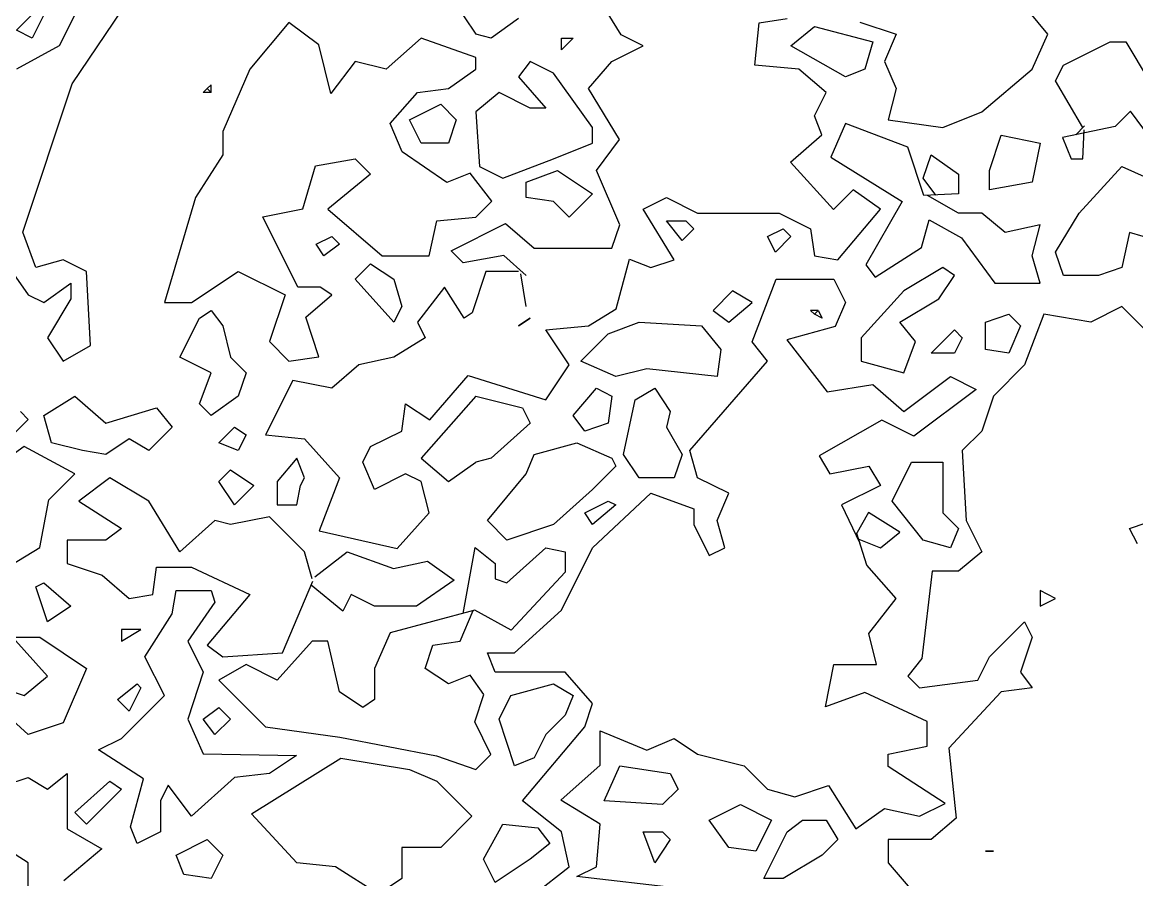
# Model space of a CAD drawing. Header units: millimetres. Extents: x 1211.91 to 1219.54, y 1029.16 to 1038.08.
# Drawn here: x 1215.802 to 1216.558, y 1034.772 to 1035.354 of the extents above; entities that cross this region are included whole.
import ezdxf

# ---------------------------------------------------------------- set-up
doc = ezdxf.new("R2010")
doc.units = ezdxf.units.MM
doc.header["$MEASUREMENT"] = 0
for name, color, linetype in [('Hojas01', 94, 'CONTINUOUS'), ('Hojas02', 62, 'CONTINUOUS'), ('Tronco', 34, 'CONTINUOUS')]:
    doc.layers.add(name, color=color, linetype=linetype)

msp = doc.modelspace()

# ---------------------------------------------------------------- linework, layer by layer
at = {"layer": 'Hojas01', "linetype": 'Continuous'}
for p, q in [((1216.20834, 1035.34542), (1216.19461, 1035.36733)), ((1216.49768, 1035.34594), (1216.48448, 1035.36178)), ((1215.83768, 1035.35914), (1215.82712, 1035.33802)), ((1216.00321, 1035.33868), (1215.98288, 1035.35386)), ((1216.29902, 1035.32482), (1216.30179, 1035.35373)), ((1216.30179, 1035.35373), (1216.3208, 1035.3565)), ((1216.37017, 1035.35413), (1216.39472, 1035.34594)), ((1216.22312, 1035.33802), (1216.20834, 1035.34542)), ((1216.39472, 1035.34594), (1216.3868, 1035.32746)), ((1216.48712, 1035.32218), (1216.49768, 1035.34594)), ((1215.82712, 1035.33802), (1215.79808, 1035.32218)), ((1216.01139, 1035.30568), (1216.00321, 1035.33868)), ((1216.07264, 1035.3433), (1216.04888, 1035.32218)), ((1216.1096, 1035.3301), (1216.07264, 1035.3433)), ((1216.202, 1035.32746), (1216.22312, 1035.33802)), ((1216.50824, 1035.32482), (1216.53992, 1035.34066)), ((1216.53992, 1035.34066), (1216.55048, 1035.34066)), ((1216.55048, 1035.34066), (1216.56632, 1035.31426)), ((1216.02776, 1035.32746), (1216.01139, 1035.30568)), ((1216.04888, 1035.32218), (1216.02776, 1035.32746)), ((1216.1096, 1035.32218), (1216.1096, 1035.3301)), ((1216.18616, 1035.30898), (1216.202, 1035.32746)), ((1216.32872, 1035.32218), (1216.29902, 1035.32482)), ((1216.3868, 1035.32746), (1216.39472, 1035.30898)), ((1216.50296, 1035.31426), (1216.50824, 1035.32482)), ((1216.09112, 1035.30898), (1216.1096, 1035.32218)), ((1216.3472, 1035.30634), (1216.32872, 1035.32218)), ((1216.4528, 1035.29314), (1216.48712, 1035.32218)), ((1216.07, 1035.30634), (1216.09112, 1035.30898)), ((1216.20715, 1035.2744), (1216.18616, 1035.30898)), ((1216.39472, 1035.30898), (1216.38944, 1035.28786)), ((1216.52144, 1035.28258), (1216.50296, 1035.31426)), ((1216.05152, 1035.28522), (1216.07, 1035.30634)), ((1216.33928, 1035.2905), (1216.3472, 1035.30634)), ((1216.4264, 1035.28258), (1216.4528, 1035.29314)), ((1216.55378, 1035.2938), (1216.54335, 1035.28338)), ((1216.58018, 1035.25777), (1216.55378, 1035.2938)), ((1216.05971, 1035.26608), (1216.05152, 1035.28522)), ((1216.34443, 1035.27757), (1216.33928, 1035.2905)), ((1216.3604, 1035.28522), (1216.35037, 1035.26252)), ((1216.40264, 1035.26938), (1216.3604, 1035.28522)), ((1216.38944, 1035.28786), (1216.4264, 1035.28258)), ((1216.32305, 1035.25909), (1216.34443, 1035.27757)), ((1216.54335, 1035.28338), (1216.50771, 1035.27585)), ((1216.5225, 1035.28364), (1216.51656, 1035.2777)), ((1216.52144, 1035.26146), (1216.52237, 1035.281)), ((1216.19144, 1035.25354), (1216.20715, 1035.2744)), ((1216.50771, 1035.27585), (1216.51352, 1035.26146)), ((1216.09007, 1035.24523), (1216.05971, 1035.26608)), ((1216.35037, 1035.26252), (1216.39881, 1035.23242)), ((1216.4136, 1035.23638), (1216.40264, 1035.26938)), ((1216.4132, 1035.24826), (1216.41848, 1035.2641)), ((1216.41848, 1035.2641), (1216.43696, 1035.2509)), ((1215.99239, 1035.22741), (1216.00097, 1035.25658)), ((1216.00097, 1035.25658), (1216.02776, 1035.26146)), ((1216.02776, 1035.26146), (1216.03832, 1035.2509)), ((1216.35222, 1035.22688), (1216.32305, 1035.25909)), ((1216.51352, 1035.26146), (1216.52144, 1035.26146)), ((1216.03832, 1035.2509), (1216.00928, 1035.22714)), ((1216.10577, 1035.25156), (1216.09007, 1035.24523)), ((1216.12043, 1035.23269), (1216.10577, 1035.25156)), ((1216.20728, 1035.21658), (1216.19144, 1035.25354)), ((1216.42178, 1035.23678), (1216.4132, 1035.24826)), ((1216.43696, 1035.2509), (1216.43696, 1035.23757)), ((1216.36568, 1035.24034), (1216.35222, 1035.22688)), ((1216.38416, 1035.22714), (1216.36568, 1035.24034)), ((1216.1096, 1035.22186), (1216.12043, 1035.23269)), ((1216.22312, 1035.22714), (1216.23896, 1035.23506)), ((1216.23896, 1035.23506), (1216.26008, 1035.2245)), ((1216.39881, 1035.23242), (1216.37413, 1035.18939)), ((1216.43696, 1035.23757), (1216.4136, 1035.23638)), ((1216.43696, 1035.2245), (1216.41597, 1035.23652)), ((1215.96519, 1035.222), (1215.99239, 1035.22741)), ((1216.00928, 1035.22714), (1216.04624, 1035.19546)), ((1216.24424, 1035.19282), (1216.22312, 1035.22714)), ((1216.26008, 1035.2245), (1216.31552, 1035.2245)), ((1216.31552, 1035.2245), (1216.33664, 1035.21394)), ((1216.35512, 1035.19282), (1216.38416, 1035.22714)), ((1216.4528, 1035.2245), (1216.43696, 1035.2245)), ((1216.46864, 1035.2113), (1216.4528, 1035.2245)), ((1215.98895, 1035.17434), (1215.96519, 1035.222)), ((1216.07805, 1035.19546), (1216.08333, 1035.21922)), ((1216.08333, 1035.21922), (1216.1096, 1035.22186)), ((1216.09284, 1035.19903), (1216.1298, 1035.21738)), ((1216.1298, 1035.21738), (1216.1492, 1035.20074)), ((1216.41188, 1035.20127), (1216.41716, 1035.22002)), ((1216.41716, 1035.22002), (1216.43907, 1035.20774)), ((1216.202, 1035.20074), (1216.20728, 1035.21658)), ((1216.33664, 1035.21394), (1216.33928, 1035.19546)), ((1216.4924, 1035.21658), (1216.46864, 1035.2113)), ((1216.48712, 1035.19546), (1216.4924, 1035.21658)), ((1216.43907, 1035.20774), (1216.46165, 1035.17698)), ((1215.78818, 1035.19467), (1215.806, 1035.16906)), ((1216.04624, 1035.19546), (1216.07805, 1035.19546)), ((1216.10115, 1035.19071), (1216.09284, 1035.19903)), ((1216.12874, 1035.19586), (1216.10115, 1035.19071)), ((1216.14392, 1035.18226), (1216.12874, 1035.19586)), ((1216.1492, 1035.20074), (1216.202, 1035.20074)), ((1216.33928, 1035.19546), (1216.35512, 1035.19282)), ((1216.38047, 1035.18108), (1216.41188, 1035.20127)), ((1216.4924, 1035.17698), (1216.48712, 1035.19546)), ((1215.82976, 1035.19282), (1215.81128, 1035.18754)), ((1215.8456, 1035.1849), (1215.82976, 1035.19282)), ((1216.20491, 1035.15969), (1216.21401, 1035.19322)), ((1216.21401, 1035.19322), (1216.2284, 1035.18754)), ((1216.2284, 1035.18754), (1216.24424, 1035.19282)), ((1216.37413, 1035.18939), (1216.38047, 1035.18108)), ((1215.84824, 1035.13474), (1215.8456, 1035.1849)), ((1215.91688, 1035.16378), (1215.94856, 1035.1849)), ((1215.94856, 1035.1849), (1215.98024, 1035.16906)), ((1216.11647, 1035.1849), (1216.10709, 1035.15679)), ((1216.13864, 1035.1849), (1216.11647, 1035.1849)), ((1216.14392, 1035.16114), (1216.14009, 1035.18332)), ((1216.29717, 1035.13712), (1216.31328, 1035.17962)), ((1216.31328, 1035.17962), (1216.35248, 1035.17962)), ((1216.35248, 1035.17962), (1216.3604, 1035.16378)), ((1215.81656, 1035.16378), (1215.83504, 1035.17698)), ((1215.83504, 1035.17698), (1215.83504, 1035.16642)), ((1216.004, 1035.17434), (1215.98895, 1035.17434)), ((1216.01192, 1035.16906), (1216.004, 1035.17434)), ((1216.08848, 1035.17434), (1216.07, 1035.15058)), ((1216.10168, 1035.15322), (1216.08848, 1035.17434)), ((1216.46165, 1035.17698), (1216.4924, 1035.17698)), ((1215.806, 1035.16906), (1215.81656, 1035.16378)), ((1215.83504, 1035.16642), (1215.8192, 1035.14002)), ((1215.98024, 1035.16906), (1215.96968, 1035.13738)), ((1215.99437, 1035.15402), (1216.01192, 1035.16906)), ((1215.8984, 1035.16378), (1215.91688, 1035.16378)), ((1216.10709, 1035.15679), (1216.10168, 1035.15322)), ((1216.18616, 1035.14794), (1216.20491, 1035.15969)), ((1216.3604, 1035.16378), (1216.35341, 1035.14755)), ((1216.54784, 1035.16114), (1216.52672, 1035.15058)), ((1216.56579, 1035.14319), (1216.54784, 1035.16114)), ((1216.00321, 1035.12709), (1215.99437, 1035.15402)), ((1216.07, 1035.15058), (1216.07528, 1035.14002)), ((1216.49504, 1035.15586), (1216.48184, 1035.12154)), ((1216.52672, 1035.15058), (1216.49504, 1035.15586)), ((1216.15712, 1035.1453), (1216.18616, 1035.14794)), ((1216.17296, 1035.12154), (1216.15712, 1035.1453)), ((1216.35341, 1035.14755), (1216.32054, 1035.13857)), ((1215.8192, 1035.14002), (1215.82976, 1035.12418)), ((1215.82976, 1035.12418), (1215.84824, 1035.13474)), ((1215.96968, 1035.13738), (1215.98288, 1035.12418)), ((1216.07528, 1035.14002), (1216.05416, 1035.12682)), ((1216.3076, 1035.12418), (1216.29717, 1035.13712)), ((1216.32054, 1035.13857), (1216.34799, 1035.1032)), ((1215.98288, 1035.12418), (1216.00321, 1035.12709)), ((1216.05416, 1035.12682), (1216.0304, 1035.12154)), ((1216.0304, 1035.12154), (1216.01192, 1035.1057)), ((1216.15725, 1035.09792), (1216.17296, 1035.12154)), ((1216.2548, 1035.06346), (1216.3076, 1035.12418)), ((1216.48184, 1035.12154), (1216.46072, 1035.10042)), ((1215.98552, 1035.11098), (1215.96704, 1035.07402)), ((1216.01192, 1035.1057), (1215.98552, 1035.11098)), ((1216.07858, 1035.08419), (1216.10445, 1035.11428)), ((1216.10445, 1035.11428), (1216.15725, 1035.09792)), ((1216.4, 1035.08986), (1216.43168, 1035.11362)), ((1216.43168, 1035.11362), (1216.44911, 1035.10491)), ((1216.34799, 1035.1032), (1216.37888, 1035.10834)), ((1216.37888, 1035.10834), (1216.4, 1035.08986)), ((1216.44911, 1035.10491), (1216.40687, 1035.07323)), ((1216.46072, 1035.10042), (1216.4528, 1035.07666)), ((1216.05944, 1035.07666), (1216.06208, 1035.09514)), ((1216.06208, 1035.09514), (1216.07858, 1035.08419)), ((1216.38509, 1035.08406), (1216.34258, 1035.05977)), ((1216.40687, 1035.07323), (1216.38509, 1035.08406)), ((1215.96704, 1035.07402), (1215.99344, 1035.07138)), ((1216.03832, 1035.0661), (1216.05944, 1035.07666)), ((1216.4528, 1035.07666), (1216.4396, 1035.06346)), ((1215.80336, 1035.0661), (1215.78488, 1035.0529)), ((1215.83768, 1035.04762), (1215.80336, 1035.0661)), ((1215.99344, 1035.07138), (1216.0172, 1035.04498)), ((1216.03304, 1035.05554), (1216.03832, 1035.0661)), ((1216.26008, 1035.04498), (1216.2548, 1035.06346)), ((1216.34258, 1035.05977), (1216.34984, 1035.04762)), ((1216.4396, 1035.06346), (1216.44224, 1035.01594)), ((1216.04096, 1035.03706), (1216.03304, 1035.05554)), ((1216.34984, 1035.04762), (1216.37624, 1035.0529)), ((1216.37624, 1035.0529), (1216.38416, 1035.0397)), ((1215.81999, 1035.02994), (1215.83768, 1035.04762)), ((1215.86144, 1035.04498), (1215.84032, 1035.02914)), ((1215.88784, 1035.02914), (1215.86144, 1035.04498)), ((1216.0172, 1035.04498), (1216.00334, 1035.00908)), ((1216.06208, 1035.04762), (1216.04096, 1035.03706)), ((1216.07264, 1035.04234), (1216.06208, 1035.04762)), ((1216.2812, 1035.03442), (1216.26008, 1035.04498)), ((1216.07792, 1035.02122), (1216.07264, 1035.04234)), ((1216.38416, 1035.0397), (1216.35763, 1035.0265)), ((1215.81405, 1034.9976), (1215.81999, 1035.02994)), ((1215.84032, 1035.02914), (1215.86936, 1035.01066)), ((1215.90896, 1034.99482), (1215.88784, 1035.02914)), ((1216.1888, 1034.99746), (1216.2284, 1035.03442)), ((1216.2284, 1035.03442), (1216.25744, 1035.02386)), ((1216.27328, 1035.01594), (1216.2812, 1035.03442)), ((1216.05641, 1034.99707), (1216.07792, 1035.02122)), ((1216.25744, 1035.02386), (1216.25744, 1035.0133)), ((1216.35763, 1035.0265), (1216.37017, 1035.00063)), ((1216.37598, 1035.02149), (1216.36753, 1035.00618)), ((1216.39736, 1035.00802), (1216.37598, 1035.02149)), ((1216.55312, 1035.01066), (1216.5848, 1035.02122)), ((1215.93272, 1035.01594), (1215.90896, 1034.99482)), ((1215.94328, 1035.0133), (1215.93272, 1035.01594)), ((1215.96968, 1035.01858), (1215.94328, 1035.0133)), ((1215.99344, 1034.99482), (1215.96968, 1035.01858)), ((1216.25744, 1035.0133), (1216.268, 1034.99218)), ((1216.27856, 1034.99746), (1216.27328, 1035.01594)), ((1216.44224, 1035.01594), (1216.4528, 1034.99482)), ((1215.86936, 1035.01066), (1215.8588, 1035.00274)), ((1216.00334, 1035.00908), (1216.05641, 1034.99707)), ((1216.37492, 1034.98572), (1216.36806, 1035.00723)), ((1216.38416, 1034.99746), (1216.39736, 1035.00802)), ((1216.5584, 1035.0001), (1216.55312, 1035.01066)), ((1215.78911, 1034.98255), (1215.81405, 1034.9976)), ((1215.8588, 1035.00274), (1215.8324, 1035.00274)), ((1215.8324, 1035.00274), (1215.8324, 1034.9869)), ((1216.10115, 1034.95298), (1216.10921, 1034.99773)), ((1216.10921, 1034.99773), (1216.1228, 1034.9869)), ((1216.36938, 1035.0034), (1216.38416, 1034.99746)), ((1215.99872, 1034.97634), (1215.99344, 1034.99482)), ((1216.00044, 1034.97766), (1216.02248, 1034.99482)), ((1216.02248, 1034.99482), (1216.0539, 1034.98334)), ((1216.13072, 1034.9737), (1216.15712, 1034.99746)), ((1216.15712, 1034.99746), (1216.17032, 1034.99482)), ((1216.16768, 1034.95522), (1216.1888, 1034.99746)), ((1216.17032, 1034.99482), (1216.17032, 1034.98096)), ((1216.268, 1034.99218), (1216.27856, 1034.99746)), ((1216.4528, 1034.99482), (1216.43696, 1034.98162)), ((1215.8324, 1034.9869), (1215.85616, 1034.97898)), ((1215.89048, 1034.96578), (1215.89312, 1034.98426)), ((1215.89312, 1034.98426), (1215.91688, 1034.98426)), ((1215.91688, 1034.98426), (1215.95648, 1034.96578)), ((1216.0539, 1034.98334), (1216.077, 1034.98836)), ((1216.077, 1034.98836), (1216.09495, 1034.97542)), ((1216.1228, 1034.9869), (1216.1228, 1034.97634)), ((1216.39472, 1034.96314), (1216.37492, 1034.98572)), ((1215.85616, 1034.97898), (1215.87464, 1034.96314)), ((1216.09495, 1034.97542), (1216.06947, 1034.95786)), ((1216.1228, 1034.97634), (1216.13072, 1034.9737)), ((1216.17032, 1034.98096), (1216.13363, 1034.94163)), ((1216.41914, 1034.98162), (1216.41228, 1034.92236)), ((1216.43696, 1034.98162), (1216.41914, 1034.98162)), ((1215.90368, 1034.95258), (1215.90632, 1034.96842)), ((1215.90632, 1034.96842), (1215.93008, 1034.96842)), ((1215.93008, 1034.96842), (1215.93272, 1034.9605)), ((1215.97853, 1034.92618), (1215.99912, 1034.97476)), ((1216.01945, 1034.95456), (1215.99806, 1034.97212)), ((1215.87464, 1034.96314), (1215.89048, 1034.96578)), ((1215.93272, 1034.9605), (1215.91424, 1034.9341)), ((1215.95648, 1034.96578), (1215.92744, 1034.93146)), ((1216.02512, 1034.96578), (1216.01945, 1034.95456)), ((1216.04096, 1034.95786), (1216.02512, 1034.96578)), ((1216.37624, 1034.93938), (1216.39472, 1034.96314)), ((1215.8852, 1034.92354), (1215.90368, 1034.95258)), ((1216.06947, 1034.95786), (1216.04096, 1034.95786)), ((1216.10894, 1034.95509), (1216.05165, 1034.93978)), ((1216.09904, 1034.9341), (1216.10789, 1034.95483)), ((1216.13363, 1034.94163), (1216.10894, 1034.95509)), ((1216.136, 1034.92618), (1216.16768, 1034.95522)), ((1216.45808, 1034.92354), (1216.48184, 1034.9473)), ((1216.48184, 1034.9473), (1216.48712, 1034.93674)), ((1216.05165, 1034.93978), (1216.04096, 1034.91562)), ((1216.38152, 1034.91826), (1216.37624, 1034.93938)), ((1215.91424, 1034.9341), (1215.9248, 1034.91298)), ((1215.92744, 1034.93146), (1215.938, 1034.92354)), ((1215.99872, 1034.9341), (1215.97496, 1034.9077)), ((1216.00928, 1034.9341), (1215.99872, 1034.9341)), ((1216.0172, 1034.89978), (1216.00928, 1034.9341)), ((1216.07528, 1034.91562), (1216.08056, 1034.93146)), ((1216.08056, 1034.93146), (1216.09904, 1034.9341)), ((1216.48712, 1034.93674), (1216.4792, 1034.91298)), ((1215.8984, 1034.89714), (1215.8852, 1034.92354)), ((1215.938, 1034.92354), (1215.97853, 1034.92618)), ((1216.1228, 1034.91298), (1216.11752, 1034.92618)), ((1216.11752, 1034.92618), (1216.136, 1034.92618)), ((1216.41228, 1034.92236), (1216.40264, 1034.91034)), ((1216.45016, 1034.9077), (1216.45808, 1034.92354)), ((1215.95384, 1034.91826), (1215.93536, 1034.9077)), ((1215.97496, 1034.9077), (1215.95384, 1034.91826)), ((1216.04096, 1034.91562), (1216.04096, 1034.8945)), ((1216.09112, 1034.90506), (1216.07528, 1034.91562)), ((1216.34681, 1034.88962), (1216.35248, 1034.91826)), ((1216.35248, 1034.91826), (1216.38152, 1034.91826)), ((1215.9248, 1034.91298), (1215.91424, 1034.8813)), ((1215.93536, 1034.9077), (1215.96704, 1034.87602)), ((1216.10591, 1034.911), (1216.09112, 1034.90506)), ((1216.11515, 1034.89794), (1216.10591, 1034.911)), ((1216.17032, 1034.91298), (1216.1228, 1034.91298)), ((1216.1888, 1034.89186), (1216.17032, 1034.91298)), ((1216.40264, 1034.91034), (1216.41056, 1034.90242)), ((1216.41056, 1034.90242), (1216.45016, 1034.9077)), ((1216.4792, 1034.91298), (1216.48712, 1034.90242)), ((1216.03304, 1034.88922), (1216.0172, 1034.89978)), ((1216.3736, 1034.89939), (1216.34681, 1034.88962)), ((1216.41584, 1034.87972), (1216.3736, 1034.89939)), ((1216.466, 1034.89978), (1216.43049, 1034.8615)), ((1216.48712, 1034.90242), (1216.466, 1034.89978)), ((1215.86936, 1034.8681), (1215.8984, 1034.89714)), ((1216.04096, 1034.8945), (1216.03304, 1034.88922)), ((1216.10894, 1034.87932), (1216.11515, 1034.89794)), ((1216.18352, 1034.87602), (1216.1888, 1034.89186)), ((1215.91424, 1034.8813), (1215.9248, 1034.85768)), ((1216.1199, 1034.85728), (1216.10894, 1034.87932)), ((1216.41584, 1034.86282), (1216.41584, 1034.87972)), ((1215.96704, 1034.87602), (1216.01747, 1034.86903)), ((1216.14128, 1034.82586), (1216.18352, 1034.87602)), ((1216.19408, 1034.85002), (1216.19408, 1034.87338)), ((1216.19408, 1034.87338), (1216.22576, 1034.86018)), ((1215.85379, 1034.86032), (1215.86936, 1034.8681)), ((1216.01747, 1034.86903), (1216.08294, 1034.85622)), ((1216.22576, 1034.86018), (1216.24424, 1034.8681)), ((1216.24424, 1034.8681), (1216.26008, 1034.85754)), ((1216.38944, 1034.85754), (1216.41584, 1034.86282)), ((1216.43049, 1034.8615), (1216.43551, 1034.81398)), ((1215.88428, 1034.84078), (1215.85379, 1034.86032)), ((1215.9248, 1034.85768), (1215.98803, 1034.85662)), ((1215.95741, 1034.81702), (1216.01813, 1034.85477)), ((1215.98803, 1034.85662), (1215.96968, 1034.84434)), ((1216.01813, 1034.85477), (1216.06472, 1034.84698)), ((1216.08294, 1034.85622), (1216.1096, 1034.84698)), ((1216.1096, 1034.84698), (1216.1199, 1034.85728)), ((1216.26008, 1034.85754), (1216.29176, 1034.84962)), ((1216.38944, 1034.8491), (1216.38944, 1034.85754)), ((1216.06472, 1034.84698), (1216.0832, 1034.83906)), ((1216.16729, 1034.82613), (1216.19408, 1034.85002)), ((1216.29176, 1034.84962), (1216.3076, 1034.83378)), ((1216.42799, 1034.82402), (1216.38944, 1034.8491)), ((1215.79016, 1034.83642), (1215.806, 1034.8417)), ((1215.806, 1034.8417), (1215.8192, 1034.83378)), ((1215.8192, 1034.83378), (1215.8324, 1034.84434)), ((1215.8324, 1034.84434), (1215.8324, 1034.80686)), ((1215.87543, 1034.80818), (1215.88428, 1034.84078)), ((1215.94592, 1034.8417), (1215.91688, 1034.8153)), ((1215.96968, 1034.84434), (1215.94592, 1034.8417)), ((1216.0832, 1034.83906), (1216.10696, 1034.8153)), ((1215.90104, 1034.83642), (1215.89576, 1034.82586)), ((1215.91688, 1034.8153), (1215.90104, 1034.83642)), ((1216.3076, 1034.83378), (1216.32608, 1034.8285)), ((1216.32608, 1034.8285), (1216.34892, 1034.83616)), ((1216.34892, 1034.83616), (1216.36753, 1034.80686)), ((1215.89576, 1034.82586), (1215.89576, 1034.80474)), ((1216.16768, 1034.80474), (1216.14128, 1034.82586)), ((1216.19408, 1034.81002), (1216.16729, 1034.82613)), ((1216.41056, 1034.8153), (1216.42799, 1034.82402)), ((1215.98816, 1034.78362), (1215.95741, 1034.81702)), ((1216.36753, 1034.80686), (1216.3868, 1034.82058)), ((1216.3868, 1034.82058), (1216.41056, 1034.8153)), ((1215.806, 1034.78362), (1215.76112, 1034.81266)), ((1216.10696, 1034.8153), (1216.08584, 1034.79418)), ((1216.19144, 1034.78098), (1216.19408, 1034.81002)), ((1216.43551, 1034.81398), (1216.41848, 1034.79946)), ((1215.8324, 1034.80686), (1215.85603, 1034.79313)), ((1215.87992, 1034.79682), (1215.87543, 1034.80818)), ((1215.89576, 1034.80474), (1215.87992, 1034.79682)), ((1216.17296, 1034.78098), (1216.16768, 1034.80474)), ((1216.08584, 1034.79418), (1216.05944, 1034.79418)), ((1216.05944, 1034.79418), (1216.05944, 1034.77306)), ((1216.41848, 1034.79946), (1216.38944, 1034.79946)), ((1216.38944, 1034.79946), (1216.38944, 1034.78362)), ((1215.85603, 1034.79313), (1215.83029, 1034.77148)), ((1215.806, 1034.75458), (1215.806, 1034.78362)), ((1216.01456, 1034.78098), (1215.98816, 1034.78362)), ((1216.0436, 1034.7625), (1216.01456, 1034.78098)), ((1216.1492, 1034.7625), (1216.17296, 1034.78098)), ((1216.17811, 1034.77438), (1216.19144, 1034.78098)), ((1216.38944, 1034.78362), (1216.42112, 1034.74666)), ((1216.05944, 1034.77306), (1216.0436, 1034.7625)), ((1216.24847, 1034.76633), (1216.17811, 1034.77438))]:
    msp.add_line(p, q, dxfattribs=at)
at = {"layer": 'Hojas02', "linetype": 'Continuous'}
for p, q in [((1216.09376, 1035.3697), (1216.1096, 1035.34594)), ((1215.79808, 1035.34858), (1215.81128, 1035.36178)), ((1215.81656, 1035.35914), (1215.80864, 1035.3433)), ((1216.13864, 1035.3565), (1216.12016, 1035.3433)), ((1215.80864, 1035.3433), (1215.79808, 1035.34858)), ((1216.12016, 1035.3433), (1216.1096, 1035.34594)), ((1216.32344, 1035.33802), (1216.33928, 1035.35122)), ((1216.33928, 1035.35122), (1216.37888, 1035.34066)), ((1216.1756, 1035.3433), (1216.16768, 1035.33538)), ((1216.16768, 1035.33538), (1216.16768, 1035.3433)), ((1216.16768, 1035.3433), (1216.1756, 1035.3433)), ((1216.3604, 1035.3169), (1216.32344, 1035.33802)), ((1216.37888, 1035.34066), (1216.3736, 1035.32218)), ((1216.14656, 1035.32746), (1216.13864, 1035.3169)), ((1216.1624, 1035.31954), (1216.14656, 1035.32746)), ((1216.13864, 1035.3169), (1216.15712, 1035.29578)), ((1216.1888, 1035.28258), (1216.1624, 1035.31954)), ((1216.3736, 1035.32218), (1216.3604, 1035.3169)), ((1216.12544, 1035.30634), (1216.1096, 1035.29314)), ((1216.14656, 1035.29578), (1216.12544, 1035.30634)), ((1216.06472, 1035.28786), (1216.08584, 1035.29842)), ((1216.08584, 1035.29842), (1216.0964, 1035.28786)), ((1216.1096, 1035.29314), (1216.11224, 1035.25618)), ((1216.15712, 1035.29578), (1216.14656, 1035.29578)), ((1216.07264, 1035.27202), (1216.06472, 1035.28786)), ((1216.0964, 1035.28786), (1216.09112, 1035.27202)), ((1216.1888, 1035.27202), (1216.1888, 1035.28258)), ((1216.45808, 1035.25354), (1216.466, 1035.2773)), ((1216.466, 1035.2773), (1216.4924, 1035.27202)), ((1216.09112, 1035.27202), (1216.07264, 1035.27202)), ((1216.1624, 1035.26146), (1216.1888, 1035.27202)), ((1216.4924, 1035.27202), (1216.48712, 1035.24562)), ((1216.11224, 1035.25618), (1216.12808, 1035.24826)), ((1216.12808, 1035.24826), (1216.1624, 1035.26146)), ((1216.5188, 1035.2245), (1216.54784, 1035.25618)), ((1216.54784, 1035.25618), (1216.5716, 1035.24562)), ((1216.14392, 1035.24562), (1216.16504, 1035.25354)), ((1216.16504, 1035.25354), (1216.1888, 1035.2377)), ((1216.45808, 1035.24034), (1216.45808, 1035.25354)), ((1216.14392, 1035.23506), (1216.14392, 1035.24562)), ((1216.48712, 1035.24562), (1216.45808, 1035.24034)), ((1216.1624, 1035.23242), (1216.14392, 1035.23506)), ((1216.17296, 1035.22186), (1216.1624, 1035.23242)), ((1216.1888, 1035.2377), (1216.17296, 1035.22186)), ((1216.50296, 1035.1981), (1216.5188, 1035.2245)), ((1216.24952, 1035.20602), (1216.23896, 1035.21922)), ((1216.23896, 1035.21922), (1216.25216, 1035.21922)), ((1216.25216, 1035.21922), (1216.25744, 1035.21394)), ((1216.25744, 1035.21394), (1216.24952, 1035.20602)), ((1216.3076, 1035.20866), (1216.31816, 1035.21394)), ((1216.31816, 1035.21394), (1216.32344, 1035.20866)), ((1216.55312, 1035.2113), (1216.54784, 1035.18754)), ((1216.5716, 1035.20602), (1216.55312, 1035.2113)), ((1216.00136, 1035.20338), (1216.01192, 1035.20866)), ((1216.00664, 1035.19546), (1216.00136, 1035.20338)), ((1216.0172, 1035.20338), (1216.00664, 1035.19546)), ((1216.01192, 1035.20866), (1216.0172, 1035.20338)), ((1216.31288, 1035.1981), (1216.3076, 1035.20866)), ((1216.32344, 1035.20866), (1216.31288, 1035.1981)), ((1216.50824, 1035.18226), (1216.50296, 1035.1981)), ((1216.02776, 1035.17962), (1216.03832, 1035.19018)), ((1216.03832, 1035.19018), (1216.05416, 1035.17962)), ((1216.4264, 1035.18754), (1216.4, 1035.1717)), ((1216.43432, 1035.18226), (1216.4264, 1035.18754)), ((1216.54784, 1035.18754), (1216.532, 1035.18226)), ((1216.05416, 1035.15058), (1216.02776, 1035.17962)), ((1216.05416, 1035.17962), (1216.05944, 1035.16114)), ((1216.42376, 1035.16642), (1216.43432, 1035.18226)), ((1216.532, 1035.18226), (1216.50824, 1035.18226)), ((1216.28384, 1035.1717), (1216.27064, 1035.1585)), ((1216.29704, 1035.16378), (1216.28384, 1035.1717)), ((1216.4, 1035.1717), (1216.37096, 1035.14002)), ((1216.39736, 1035.15058), (1216.42376, 1035.16642)), ((1215.92216, 1035.15322), (1215.93008, 1035.1585)), ((1215.93008, 1035.1585), (1215.938, 1035.14794)), ((1216.05944, 1035.16114), (1216.05416, 1035.15058)), ((1216.27064, 1035.1585), (1216.2812, 1035.15058)), ((1216.2812, 1035.15058), (1216.29704, 1035.16378)), ((1216.34192, 1035.1585), (1216.33664, 1035.1585)), ((1216.33664, 1035.1585), (1216.33928, 1035.15586)), ((1216.34192, 1035.1585), (1216.33928, 1035.15586)), ((1216.34192, 1035.1585), (1216.34456, 1035.15322)), ((1215.90896, 1035.12682), (1215.92216, 1035.15322)), ((1216.14656, 1035.15322), (1216.13864, 1035.14794)), ((1216.13864, 1035.14794), (1216.14656, 1035.15322)), ((1216.19936, 1035.14266), (1216.22048, 1035.15058)), ((1216.22048, 1035.15058), (1216.26272, 1035.14794)), ((1216.34456, 1035.15322), (1216.33928, 1035.15586)), ((1216.40792, 1035.13738), (1216.39736, 1035.15058)), ((1216.45544, 1035.15058), (1216.47128, 1035.15586)), ((1216.45544, 1035.1321), (1216.45544, 1035.15058)), ((1216.47128, 1035.15586), (1216.4792, 1035.14794)), ((1215.938, 1035.14794), (1215.94328, 1035.12682)), ((1216.18088, 1035.12418), (1216.19936, 1035.14266)), ((1216.26272, 1035.14794), (1216.27592, 1035.1321)), ((1216.41848, 1035.12946), (1216.43432, 1035.1453)), ((1216.43432, 1035.1453), (1216.4396, 1035.14002)), ((1216.4792, 1035.14794), (1216.47128, 1035.12946)), ((1216.37096, 1035.14002), (1216.37096, 1035.12418)), ((1216.4, 1035.11626), (1216.40792, 1035.13738)), ((1216.4396, 1035.14002), (1216.43432, 1035.12946)), ((1215.93008, 1035.11626), (1215.90896, 1035.12682)), ((1215.94328, 1035.12682), (1215.95384, 1035.11626)), ((1216.27592, 1035.1321), (1216.27328, 1035.11362)), ((1216.43432, 1035.12946), (1216.41848, 1035.12946)), ((1216.47128, 1035.12946), (1216.45544, 1035.1321)), ((1216.20464, 1035.11362), (1216.18088, 1035.12418)), ((1216.22576, 1035.1189), (1216.20464, 1035.11362)), ((1216.27328, 1035.11362), (1216.22576, 1035.1189)), ((1216.37096, 1035.12418), (1216.4, 1035.11626)), ((1215.92216, 1035.09514), (1215.93008, 1035.11626)), ((1215.95384, 1035.11626), (1215.94856, 1035.10042)), ((1216.1756, 1035.08722), (1216.19144, 1035.1057)), ((1216.19144, 1035.1057), (1216.202, 1035.10042)), ((1216.21784, 1035.09778), (1216.23104, 1035.1057)), ((1216.23104, 1035.1057), (1216.2416, 1035.08986)), ((1215.81656, 1035.08722), (1215.83768, 1035.10042)), ((1215.83768, 1035.10042), (1215.8588, 1035.08194)), ((1215.94856, 1035.10042), (1215.93008, 1035.08722)), ((1216.1096, 1035.10042), (1216.07264, 1035.05818)), ((1216.1096, 1035.10042), (1216.14128, 1035.0925)), ((1216.202, 1035.10042), (1216.19936, 1035.08194)), ((1216.20992, 1035.06082), (1216.21784, 1035.09778)), ((1215.80072, 1035.08986), (1215.806, 1035.08458)), ((1215.8588, 1035.08194), (1215.89312, 1035.0925)), ((1215.89312, 1035.0925), (1215.90368, 1035.0793)), ((1215.93008, 1035.08722), (1215.92216, 1035.09514)), ((1216.14128, 1035.0925), (1216.14656, 1035.08194)), ((1216.2416, 1035.08986), (1216.23896, 1035.0793)), ((1215.806, 1035.08458), (1215.79016, 1035.06874)), ((1215.82184, 1035.06874), (1215.81656, 1035.08722)), ((1216.14656, 1035.08194), (1216.12016, 1035.05818)), ((1216.18352, 1035.07666), (1216.1756, 1035.08722)), ((1216.19936, 1035.08194), (1216.18352, 1035.07666)), ((1215.90368, 1035.0793), (1215.88784, 1035.06346)), ((1215.93536, 1035.06874), (1215.94592, 1035.0793)), ((1215.94592, 1035.0793), (1215.95384, 1035.07402)), ((1215.95384, 1035.07402), (1215.94856, 1035.06346)), ((1216.23896, 1035.0793), (1216.24952, 1035.06082)), ((1215.84296, 1035.06346), (1215.82184, 1035.06874)), ((1215.87464, 1035.07138), (1215.8588, 1035.06082)), ((1215.88784, 1035.06346), (1215.87464, 1035.07138)), ((1215.94856, 1035.06346), (1215.93536, 1035.06874)), ((1216.1492, 1035.06082), (1216.17824, 1035.06874)), ((1216.17824, 1035.06874), (1216.202, 1035.05818)), ((1215.8588, 1035.06082), (1215.84296, 1035.06346)), ((1215.98816, 1035.05818), (1215.97496, 1035.04234)), ((1215.99344, 1035.04498), (1215.98816, 1035.05818)), ((1216.07264, 1035.05818), (1216.09112, 1035.04234)), ((1216.12016, 1035.05818), (1216.1096, 1035.05554)), ((1216.14392, 1035.04762), (1216.1492, 1035.06082)), ((1216.202, 1035.05818), (1216.20464, 1035.0529)), ((1216.22048, 1035.04498), (1216.20992, 1035.06082)), ((1216.24952, 1035.06082), (1216.24424, 1035.04498)), ((1216.09112, 1035.04234), (1216.1096, 1035.05554)), ((1216.20464, 1035.0529), (1216.1888, 1035.03706)), ((1216.39208, 1035.02914), (1216.40528, 1035.05554)), ((1216.40528, 1035.05554), (1216.4264, 1035.05554)), ((1216.4264, 1035.05554), (1216.4264, 1035.02914)), ((1215.93536, 1035.04234), (1215.94328, 1035.05026)), ((1215.94328, 1035.05026), (1215.95912, 1035.0397)), ((1215.9908, 1035.0397), (1215.99344, 1035.04498)), ((1216.11752, 1035.01594), (1216.14392, 1035.04762)), ((1216.24424, 1035.04498), (1216.22048, 1035.04498)), ((1215.94592, 1035.0265), (1215.93536, 1035.04234)), ((1215.95912, 1035.0397), (1215.94592, 1035.0265)), ((1215.97496, 1035.04234), (1215.97496, 1035.0265)), ((1215.98816, 1035.0265), (1215.9908, 1035.0397)), ((1216.1888, 1035.03706), (1216.1624, 1035.0133)), ((1216.18352, 1035.02122), (1216.19936, 1035.02914)), ((1216.19936, 1035.02914), (1216.20464, 1035.0265)), ((1216.4132, 1035.00274), (1216.39208, 1035.02914)), ((1216.4264, 1035.02914), (1216.4264, 1035.02122)), ((1215.97496, 1035.0265), (1215.98816, 1035.0265)), ((1216.1888, 1035.0133), (1216.18352, 1035.02122)), ((1216.20464, 1035.0265), (1216.1888, 1035.0133)), ((1216.4264, 1035.02122), (1216.43696, 1035.01066)), ((1216.13072, 1035.00274), (1216.11752, 1035.01594)), ((1216.1624, 1035.0133), (1216.13072, 1035.00274)), ((1216.43696, 1035.01066), (1216.43168, 1034.99746)), ((1216.43168, 1034.99746), (1216.4132, 1035.00274)), ((1215.81128, 1034.97106), (1215.81656, 1034.9737)), ((1215.8192, 1034.9473), (1215.81128, 1034.97106)), ((1215.81656, 1034.9737), (1215.83504, 1034.95786)), ((1216.50296, 1034.96314), (1216.4924, 1034.96842)), ((1216.4924, 1034.96842), (1216.4924, 1034.95786)), ((1216.4924, 1034.95786), (1216.50296, 1034.96314)), ((1215.83504, 1034.95786), (1215.8192, 1034.9473)), ((1215.88256, 1034.94202), (1215.86936, 1034.94202)), ((1215.86936, 1034.94202), (1215.86936, 1034.9341)), ((1215.86936, 1034.9341), (1215.88256, 1034.94202)), ((1215.8192, 1034.91034), (1215.79544, 1034.93674)), ((1215.79544, 1034.93674), (1215.81392, 1034.93674)), ((1215.81392, 1034.93674), (1215.8456, 1034.91562)), ((1215.8456, 1034.91562), (1215.82976, 1034.87866)), ((1215.80336, 1034.89714), (1215.8192, 1034.91034)), ((1215.78752, 1034.90242), (1215.80336, 1034.89714)), ((1215.86672, 1034.8945), (1215.87992, 1034.90506)), ((1215.88256, 1034.90242), (1215.87464, 1034.88658)), ((1215.87992, 1034.90506), (1215.88256, 1034.90242)), ((1216.13336, 1034.89714), (1216.1624, 1034.90506)), ((1216.1624, 1034.90506), (1216.1756, 1034.89714)), ((1215.806, 1034.87074), (1215.77696, 1034.89714)), ((1215.87464, 1034.88658), (1215.86672, 1034.8945)), ((1216.12544, 1034.8813), (1216.13336, 1034.89714)), ((1216.1756, 1034.89714), (1216.17032, 1034.88394)), ((1215.9248, 1034.8813), (1215.93536, 1034.88922)), ((1215.93536, 1034.88922), (1215.94328, 1034.8813)), ((1215.82976, 1034.87866), (1215.806, 1034.87074)), ((1215.93272, 1034.87074), (1215.9248, 1034.8813)), ((1215.94328, 1034.8813), (1215.93272, 1034.87074)), ((1216.136, 1034.84962), (1216.12544, 1034.8813)), ((1216.17032, 1034.88394), (1216.15712, 1034.87074)), ((1216.15712, 1034.87074), (1216.1492, 1034.8549)), ((1216.1492, 1034.8549), (1216.136, 1034.84962)), ((1216.19672, 1034.82586), (1216.20728, 1034.84962)), ((1216.20728, 1034.84962), (1216.2416, 1034.84434)), ((1215.83768, 1034.81794), (1215.86144, 1034.83906)), ((1215.86144, 1034.83906), (1215.86936, 1034.83378)), ((1216.2416, 1034.84434), (1216.24688, 1034.83378)), ((1215.86936, 1034.83378), (1215.8456, 1034.81002)), ((1216.24688, 1034.83378), (1216.23632, 1034.82322)), ((1216.23632, 1034.82322), (1216.19672, 1034.82586)), ((1215.8456, 1034.81002), (1215.83768, 1034.81794)), ((1216.268, 1034.81266), (1216.28912, 1034.82322)), ((1216.28912, 1034.82322), (1216.31024, 1034.81266)), ((1216.11488, 1034.78626), (1216.12808, 1034.81002)), ((1216.12808, 1034.81002), (1216.15184, 1034.80738)), ((1216.2812, 1034.79418), (1216.268, 1034.81266)), ((1216.31024, 1034.81266), (1216.29968, 1034.79154)), ((1216.3208, 1034.80474), (1216.33136, 1034.81266)), ((1216.33136, 1034.81266), (1216.3472, 1034.81266)), ((1216.3472, 1034.81266), (1216.35512, 1034.79946)), ((1216.15184, 1034.80738), (1216.15976, 1034.79682)), ((1216.23104, 1034.78362), (1216.22312, 1034.80474)), ((1216.22312, 1034.80474), (1216.23632, 1034.80474)), ((1216.23632, 1034.80474), (1216.2416, 1034.79946)), ((1216.30496, 1034.77306), (1216.3208, 1034.80474)), ((1215.90632, 1034.7889), (1215.92744, 1034.79946)), ((1215.92744, 1034.79946), (1215.938, 1034.7889)), ((1216.15976, 1034.79682), (1216.14656, 1034.78626)), ((1216.2416, 1034.79946), (1216.23104, 1034.78362)), ((1216.29968, 1034.79154), (1216.2812, 1034.79418)), ((1216.35512, 1034.79946), (1216.34456, 1034.7889)), ((1215.9116, 1034.7757), (1215.90632, 1034.7889)), ((1215.938, 1034.7889), (1215.93008, 1034.77306)), ((1216.1228, 1034.77042), (1216.11488, 1034.78626)), ((1216.14656, 1034.78626), (1216.1228, 1034.77042)), ((1216.34456, 1034.7889), (1216.31816, 1034.77306)), ((1216.46072, 1034.79154), (1216.45544, 1034.79154)), ((1216.45544, 1034.79154), (1216.46072, 1034.79154)), ((1215.93008, 1034.77306), (1215.9116, 1034.7757)), ((1216.31816, 1034.77306), (1216.30496, 1034.77306))]:
    msp.add_line(p, q, dxfattribs=at)
at = {"layer": 'Tronco', "linetype": 'Continuous'}
for p, q in [((1215.83597, 1035.31215), (1215.88533, 1035.38554)), ((1215.98288, 1035.35386), (1215.95648, 1035.32218)), ((1215.95648, 1035.32218), (1215.938, 1035.27994)), ((1215.80231, 1035.2117), (1215.83597, 1035.31215)), ((1215.9248, 1035.30634), (1215.92744, 1035.30898)), ((1215.93008, 1035.31162), (1215.92744, 1035.30898)), ((1215.93008, 1035.30634), (1215.92744, 1035.30898)), ((1215.93008, 1035.30634), (1215.93008, 1035.31162)), ((1215.93008, 1035.30634), (1215.9248, 1035.30634)), ((1215.938, 1035.27994), (1215.938, 1035.2641)), ((1215.938, 1035.2641), (1215.91952, 1035.23506)), ((1215.91952, 1035.23506), (1215.8984, 1035.16378)), ((1215.81128, 1035.18754), (1215.80231, 1035.2117))]:
    msp.add_line(p, q, dxfattribs=at)

doc.saveas('drawing.dxf')
